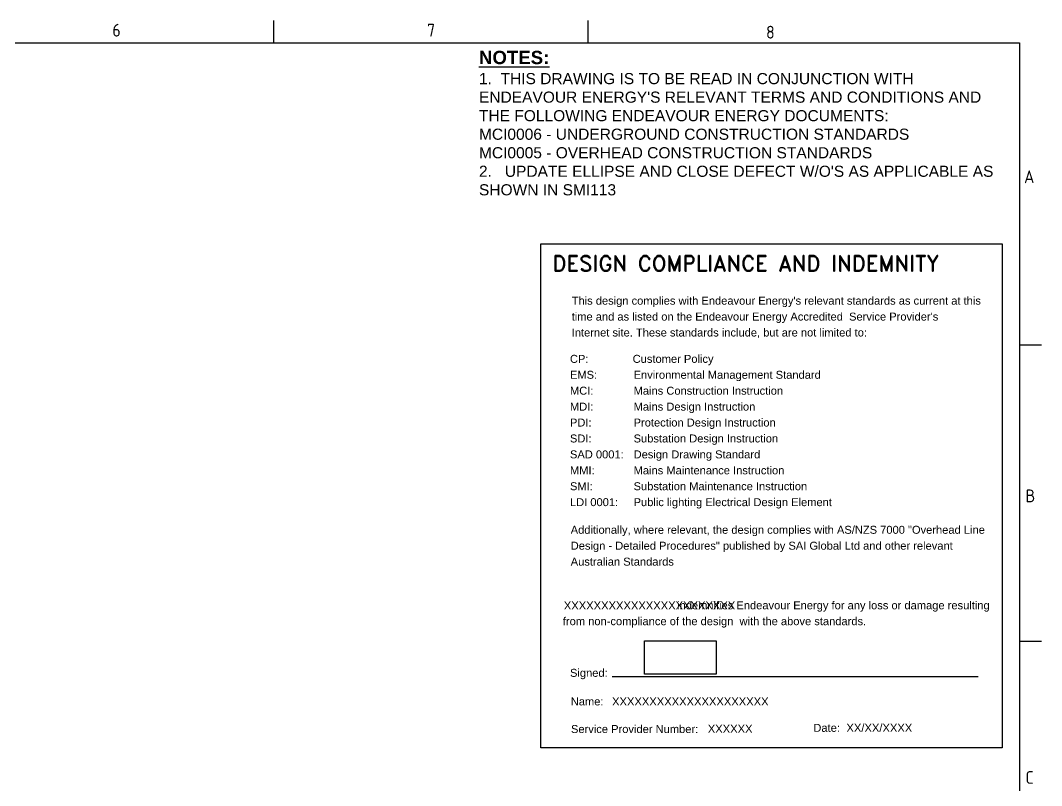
# Paper-space layout 'A2' of a CAD drawing. Header units: metres. Extents: x -21 to 607, y -1 to 412.
# Drawn here: x 377.7 to 607.4, y 240.4 to 412.4 of the extents above; entities that cross this region are included whole.
import ezdxf
from ezdxf.enums import TextEntityAlignment as Align

# ---------------------------------------------------------------- set-up
doc = ezdxf.new("R2010")
doc.units = ezdxf.units.M
doc.layers.add('Notes', color=7, linetype='Continuous')
doc.layers.add('SupportsUG_SP_EXT', color=7, linetype='Continuous')
doc.styles.add('Elec', font='romand__.ttf')
doc.styles.add('iecISOCP', font='isocp.shx')
doc.styles.get("Standard").update_dxf_attribs({"font": 'arial.ttf'})
picture_1 = doc.add_image_def('image1.bmp', size_in_pixel=(184, 86))

# ---------------------------------------------------------------- blocks, each defined once
blk = doc.blocks.new('NOTE_DESIGN-COMPLIANCE')
blk.add_line((16, 16.01), (98.33, 16.01))
blk.add_lwpolyline([(0, 113.3), (103.74, 113.3), (103.74, 0), (0, 0)], close=True)
at = {"color": 7, "lineweight": -3, "style": 'Elec'}
blk.add_text('DESIGN COMPLIANCE AND INDEMNITY', height=3.5, dxfattribs=at).set_placement((2.6, 106.13), align=Align.BOTTOM_LEFT)
at = {"color": 7, "lineweight": -3}
for s, p in [('Signed:', (6.54, 17.75)), ('Name:', (6.71, 11.32)), ('Service Provider Number:', (6.76, 5.11)), ('Date: ', (61.29, 5.38))]:
    blk.add_text(s, height=1.79, dxfattribs=at).set_placement(p, align=Align.TOP_LEFT)
at = {"color": 7, "lineweight": -3, "char_height": 1.79, "line_spacing_factor": 1.2}
for s, insert, attachment_point in [("This design complies with Endeavour Energy's relevant standards as current at this \\Ptime and as listed on the Endeavour Energy Accredited  Service Provider's\\PInternet site. These standards include, but are not limited to:", (6.92, 92.16), 7), ('\\PAdditionally, where relevant, the design complies with AS/NZS 7000 "Overhead Line\\PDesign - Detailed Procedures" published by SAI Global Ltd and other relevant \\PAustralian Standards', (6.7, 53.5), 1)]:
    blk.add_mtext(s, dxfattribs=dict(at, insert=insert, attachment_point=attachment_point))
at = {"color": 7, "lineweight": -3, "char_height": 1.79, "attachment_point": 1, "line_spacing_factor": 1.2}
for s, insert, width in [('CP:^I          Customer Policy\\PEMS:^I^IEnvironmental Management Standard\\PMCI:^I^IMains Construction Instruction\\PMDI:^I^IMains Design Instruction\\PPDI:^I^IProtection Design Instruction\\PSDI:^I^ISubstation Design Instruction\\PSAD 0001:^IDesign Drawing Standard\\PMMI:^I^IMains Maintenance Instruction\\PSMI:^I^ISubstation Maintenance Instruction\\PLDI 0001:^IPublic lighting Electrical Design Element ', (6.53, 88.36), 68.7303), ('                                     indemnifies Endeavour Energy for any loss or damage resulting from non-compliance of the design  with the above standards.', (4.93, 32.94), 96.3799)]:
    blk.add_mtext(s, dxfattribs=dict(at, insert=insert, width=width))
at = {"ltscale": 0.5}
for tag, p in [('COMPANYNAME', (5.15, 31.1)), ('NAME', (16, 9.52)), ('SPN', (37.54, 3.38)), ('DATE', (68.73, 3.59))]:
    blk.add_attdef(tag, p, '', height=1.8, dxfattribs=at)
image = blk.add_image(picture_1, insert=(23.32, 16.55), size_in_units=(16.1, 7.53))
image.dxf.flags = 7
blk = doc.blocks.new('A2_FRAME_TITLE')
at = {"layer": 'Notes', "color": 7}
for p, q in [((434.68, 407.42), (434.68, 412.42)), ((505.43, 407.42), (505.43, 412.42)), ((602.41, 339.5), (607.41, 339.5)), ((602.41, 272.85), (607.41, 272.85))]:
    blk.add_line(p, q, dxfattribs=at)
at = {"layer": 'Notes', "color": 3}
for p, q in [((165.29, 407.42), (602.41, 407.42)), ((602.41, 407.42), (602.41, 5))]:
    blk.add_line(p, q, dxfattribs=at)
blk.add_attdef('DRAFT_NUM', (3.44, 23.49), '', height=2.8, rotation=90)
at = {"layer": 'Notes', "color": 7, "style": 'iecISOCP'}
for s, p in [('6', (399.31, 407.92)), ('7', (470.06, 407.92)), ('8', (546.4, 407.47))]:
    blk.add_text(s, height=2.88, dxfattribs=at).set_placement(p, align=Align.BOTTOM_CENTER)
for s, p in [('A', (603.47, 377.26)), ('B', (603.79, 305.5)), ('C', (603.79, 242.18))]:
    blk.add_text(s, height=2.88, dxfattribs=at).set_placement(p, align=Align.MIDDLE_LEFT)
at = {"layer": 'Notes', "color": 7, "style": 'iecISOCP', "flags": 8}
blk.add_attdef('VERSION_NO', text='', height=2.5, rotation=90, dxfattribs=at).set_placement((154.95, 42.84), align=Align.MIDDLE_CENTER)
at = {"layer": 'Notes', "color": 7, "style": 'iecISOCP'}
for tag, p in [('CAP_NO', (274.43, 43.02)), ('IE_NUM', (274.43, 37.38)), ('GEN_WO', (217.74, 31.2)), ('HV_SWITCH', (274.43, 31.2)), ('OH_WO', (217.74, 25.1)), ('UBD_REF', (274.43, 25.1)), ('UG_WO', (217.74, 19.49)), ('GIS_MAP_No', (274.43, 19.49)), ('SUB_WO', (217.74, 13.64)), ('HV_OP_DIAG', (274.43, 13.64)), ('LGA', (274.43, 7.06))]:
    blk.add_attdef(tag, p, '', height=2.5, dxfattribs=at)
at = {"layer": 'Notes', "color": 2, "style": 'iecISOCP'}
for tag, p in [('T1', (441.71, 33.55)), ('T2', (441.71, 28.43)), ('T3', (441.71, 23.01)), ('T4', (441.4, 17.78)), ('T5', (441.4, 12.35)), ('T6', (441.4, 7.09))]:
    blk.add_attdef(tag, text='', height=3.5, dxfattribs=at).set_placement(p, align=Align.CENTER)
at = {"layer": 'Notes', "color": 7, "style": 'iecISOCP'}
for tag, p in [('scale', (324.78, 31.98)), ('DRAWN', (324.78, 24.31)), ('DATE', (324.78, 16.26)), ('CHD', (324.78, 7.75)), ('DESIGN', (362.64, 8.29))]:
    blk.add_attdef(tag, text='', height=2.5, dxfattribs=at).set_placement(p, align=Align.CENTER)
at = {"layer": 'Notes', "color": 1, "style": 'iecISOCP'}
blk.add_attdef('REV', text='', height=5, dxfattribs=at).set_placement((597.58, 16.48), align=Align.CENTER)
at = {"layer": 'Notes', "color": 4, "style": 'iecISOCP'}
blk.add_attdef('NUM', text='', height=7, dxfattribs=at).set_placement((570.95, 16.48), align=Align.MIDDLE_CENTER)
at = {"layer": 'Notes', "color": 7, "style": 'iecISOCP'}
for tag, p in [('NS', (569.09, 7.5)), ('SHTS', (583.7, 7.5))]:
    blk.add_attdef(tag, text='', height=2.5, dxfattribs=at).set_placement(p, align=Align.MIDDLE)
at = {"layer": 'Notes', "style": 'iecISOCP'}
blk.add_attdef('ExportID', (-16.01, 1.62), '', height=2.5, dxfattribs=at)
at = {"layer": 'Notes', "style": 'iecISOCP', "flags": 1}
for tag, p in [('ExportUserName', (83.82, -7.69)), ('ExportAreaOfInterest', (239.41, -7.82)), ('ProjectType', (-14.7, -8.26)), ('ProjectNumber', (2.01, -7.98)), ('DrawingNumber', (21.02, -7.98)), ('ProjectDescription', (39.74, -8.26)), ('ExportDate', (65.98, -8.34)), ('DesignerCompanyName', (107.15, -8.26)), ('GIS_SUCCESS', (136.53, -7.98)), ('CAD_SUCCESS', (154.97, -7.98)), ('Comments', (202.32, -8.34)), ('ExportCategories', (222.09, -8.34))]:
    blk.add_attdef(tag, p, '', height=1, dxfattribs=at)
at = {"layer": 'Notes', "color": 7, "style": 'iecISOCP', "flags": 1}
blk.add_attdef('DEPOTCODE', (179.33, -8.34), '', height=1, dxfattribs=at)

psp = doc.layouts.new('A2')

# ---------------------------------------------------------------- block references
at = {"layer": 'Notes'}
psp.add_blockref('NOTE_DESIGN-COMPLIANCE', (494.78, 248.85), dxfattribs=at).add_auto_attribs({'COMPANYNAME': 'XXXXXXXXXXXXXXXXXXXXXXX', 'NAME': 'XXXXXXXXXXXXXXXXXXXXX', 'SPN': 'XXXXXX', 'DATE': 'XX/XX/XXXX'})
at = {"layer": 'SupportsUG_SP_EXT'}
psp.add_blockref('A2_FRAME_TITLE', (0, 0), dxfattribs=at)

# ---------------------------------------------------------------- texts
at = {"layer": 'Notes', "insert": (480.84, 405.59), "char_height": 3, "width": 117.1902, "attachment_point": 1, "style": 'iecISOCP'}
psp.add_mtext("{\\fArial|b1|i0|c0|p34;\\LNOTES:\\P\\fArial|b0|i0|c0|p34;\\H0.8333X;\\l1.  THIS DRAWING IS TO BE READ IN CONJUNCTION WITH ENDEAVOUR ENERGY'S RELEVANT TERMS AND CONDITIONS AND THE FOLLOWING ENDEAVOUR ENERGY DOCUMENTS:\\PMCI0006 - UNDERGROUND CONSTRUCTION STANDARDS\\PMCI0005 - OVERHEAD CONSTRUCTION STANDARDS\\P2.   UPDATE ELLIPSE AND CLOSE DEFECT W/O'S AS APPLICABLE AS SHOWN IN SMI113}", dxfattribs=at)

doc.saveas('drawing.dxf')
